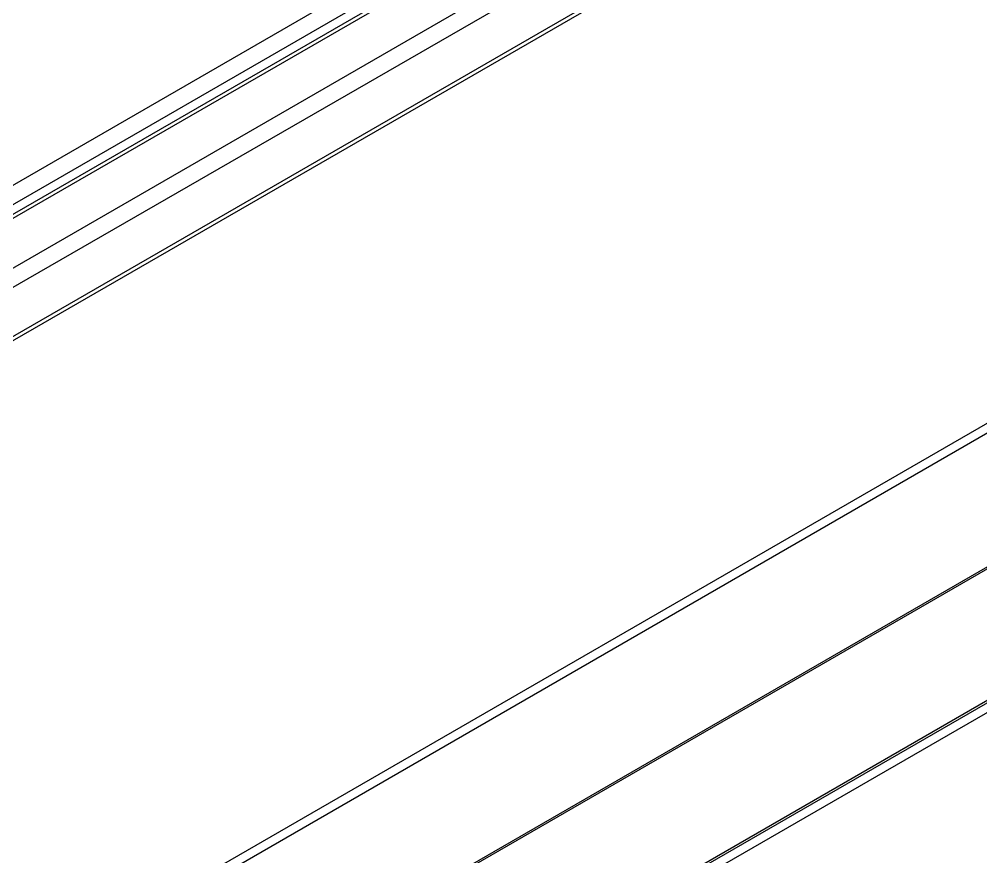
# Model space of a CAD drawing. Extents: x -3.7 to 16.1, y -12.1 to 0.
# Drawn here: x 1.669 to 3.287, y -4.57 to -3.16 of the extents above; entities that cross this region are included whole.
import ezdxf

# ---------------------------------------------------------------- set-up
doc = ezdxf.new("R2010")
doc.units = 0
doc.header["$LTSCALE"] = 0.5
doc.header["$MEASUREMENT"] = 0
doc.layers.add('Housing', color=150, linetype='CONTINUOUS')

msp = doc.modelspace()

# ---------------------------------------------------------------- linework, layer by layer
at = {"layer": 'Housing', "linetype": 'Continuous', "lineweight": 25, "transparency": 16777216}
for p, q in [((0.916327, -3.867353), (6.422578, -0.689038)), ((0.925489, -3.894722), (6.43672, -0.713533)), ((0.929938, -3.908485), (6.43672, -0.729864)), ((0.931755, -3.914201), (6.432577, -0.739021)), ((6.639295, -0.818929), (0.977887, -4.086803)), ((0.979185, -4.092815), (6.649294, -0.819919)), ((0.952892, -3.985581), (6.373522, -0.856689)), ((0.960468, -4.013866), (6.387664, -0.881184)), ((0.832439, -5.279352), (7.596596, -1.37495)), ((0.841328, -5.257892), (7.589525, -1.362703)), ((0.691122, -5.586288), (7.596596, -1.600316)), ((0.688796, -5.591014), (7.594525, -1.604894)), ((0.530732, -5.907502), (7.589525, -1.83303)), ((0.533549, -5.901794), (7.585989, -1.830989)), ((0.51952, -5.930302), (7.596596, -1.845278))]:
    msp.add_line(p, q, dxfattribs=at)

doc.saveas('drawing.dxf')
